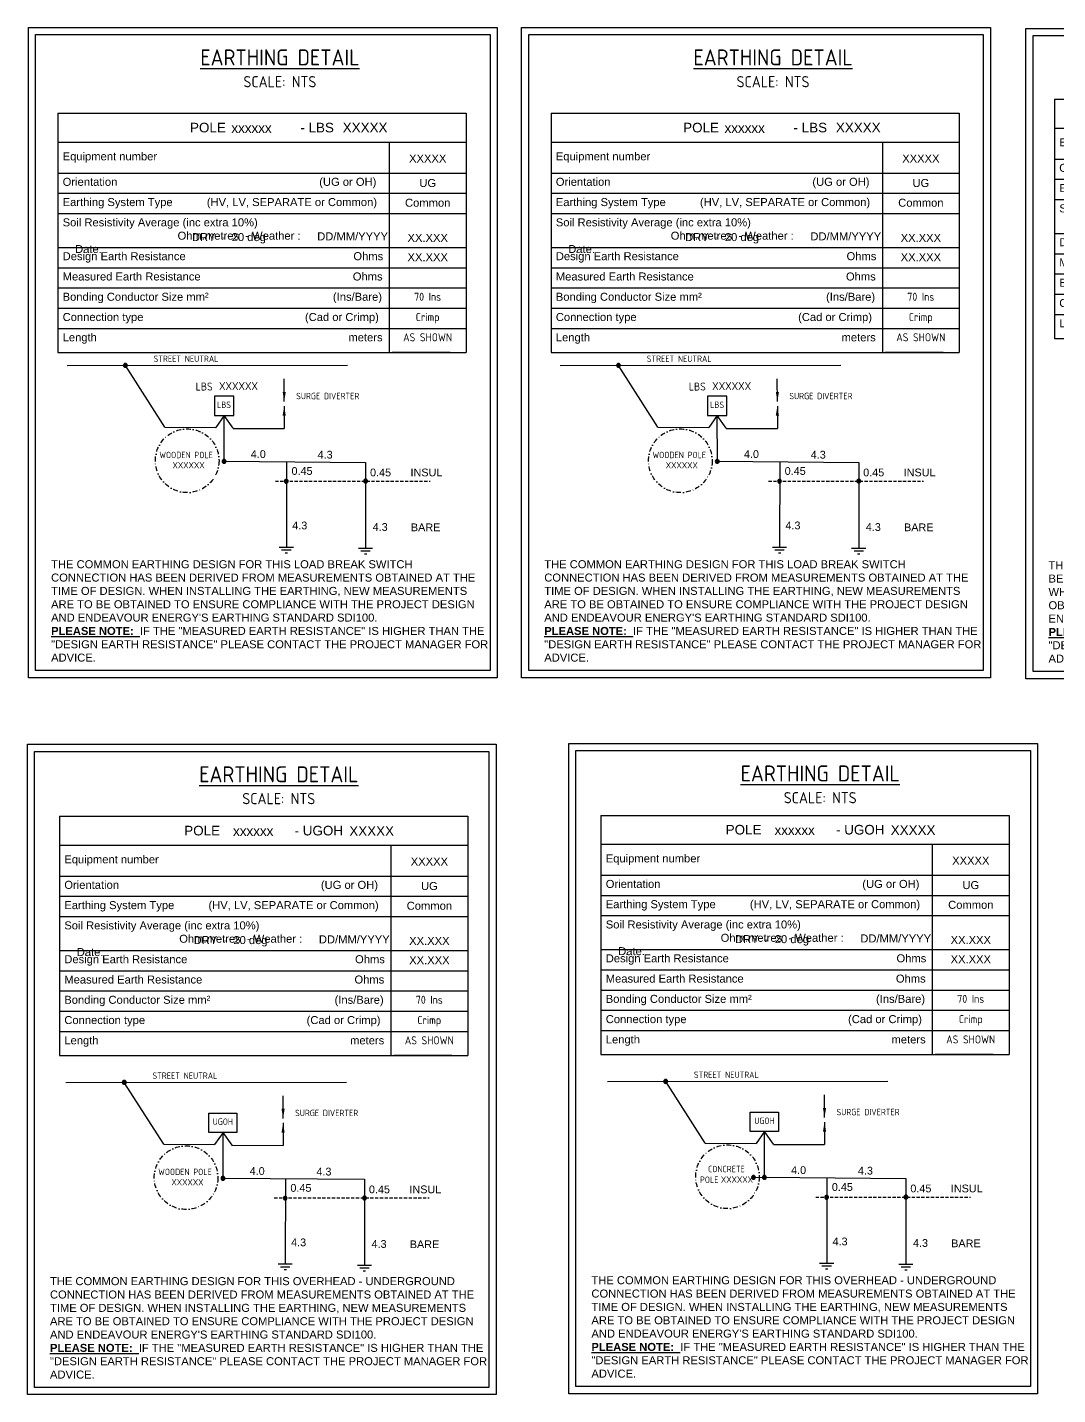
# Model space of a CAD drawing. Header units: metres. Extents: x -1981 to -1352, y -399 to 460.
# Drawn here: x -1980.4 to -1658.6, y -398.8 to 28.3 of the extents above; entities that cross this region are included whole.
import ezdxf
from ezdxf.enums import TextEntityAlignment as Align

# ---------------------------------------------------------------- set-up
doc = ezdxf.new("R2010")
doc.units = ezdxf.units.M
doc.linetypes.add('DASHDOT2', pattern=[0.5, 0.25, -0.125, 0, -0.125])
doc.linetypes.add('DASHED', pattern=[0.75, 0.5, -0.25])
doc.layers.get('0').update_dxf_attribs({"color": 6})
doc.layers.add('Earthing_SP_Misc', color=7, linetype='Continuous')
doc.layers.add('Notes', color=7, linetype='Continuous')
doc.styles.add('ARIAL', font='arial.ttf', dxfattribs={"height": 2})
doc.styles.add('iecISOCP', font='isocp.shx')
doc.styles.add('POLE_LABEL', font='arial.ttf', dxfattribs={"height": 2.5})
doc.styles.add('RoadName', font='arial.ttf', dxfattribs={"height": 2.5})
doc.styles.get("Standard").update_dxf_attribs({"font": 'arial.ttf'})
doc.dimstyles.new('GISCAD Dim Style', dxfattribs={"dimtxt": 2.5, "dimasz": 3, "dimexe": 1.25, "dimexo": 0.625, "dimtad": 1, "dimtoh": 1, "dimdec": 1, "dimtxsty": 'ARIAL', "dimcen": 2.5, "dimadec": 0, "dimazin": 0, "dimtfac": 1, "dimtdec": 1, "dimtmove": 0, "dimatfit": 3, "dimfxl": 1.25, "dimarcsym": 0})

# ---------------------------------------------------------------- blocks, each defined once
blk = doc.blocks.new('POLE_EXT')
blk.add_hatch(color=256).paths.add_polyline_path([(-1, 0, 1), (1, 0, 1)])
blk.add_lwpolyline([(-1, 0, 1), (1, 0, 1)], format="xyb", close=True)
for tag, height, flags, p in [('pNumber', 2.5, 8, (-17.84, 2.07)), ('OWNED_BY', 0.2, 9, (1.35, -0.4)), ('SPECIAL_USE', 0.2, 9, (1.35, -0.8)), ('STATE', 0.2, 9, (1.35, -1)), ('cLV', 0.2, 9, (1.35, -1.4)), ('hDepth', 0.2, 9, (1.35, -1.6)), ('hDia', 0.2, 9, (1.35, -1.8)), ('cHV', 0.2, 9, (1.35, -2)), ('cLinedev', 0.2, 9, (1.35, -3.4)), ('pExisting', 0.2, 9, (1.35, -3.8)), ('pFooting', 0.2, 9, (1.35, -4.4)), ('pNew', 0.2, 9, (1.35, -4.6)), ('pRelocate', 0.2, 9, (1.35, -5)), ('pRemove', 0.2, 9, (1.35, -5.2)), ('pReplace', 0.2, 9, (1.35, -5.4)), ('pStay', 0.2, 9, (1.35, -5.6)), ('pType', 0.2, 9, (1.35, -5.8)), ('cspan', 0.2, 9, (1.35, -6)), ('STREETNAME', 0.2, 9, (1.35, -6.2)), ('SUBURB', 0.2, 9, (1.35, -6.4)), ('OPERATED_BY', 0.2, 9, (1.36, -7.01)), ('PARENT', 0.2, 9, (1.35, -0.6)), ('USAGE', 0.2, 9, (1.35, -1.2)), ('LBRACKET', 0.2, 9, (1.35, -2.2)), ('LExisting', 0.2, 9, (1.35, -2.4)), ('LANTNUMBER', 0.2, 9, (1.35, -2.6)), ('LOther', 0.2, 9, (1.35, -2.8)), ('LRemove', 0.2, 9, (1.35, -3)), ('LEGEND', 0.2, 9, (1.35, -3.2)), ('LOCATION', 0.2, 9, (1.35, -3.6)), ('PFNUMBER', 0.2, 9, (1.35, -4)), ('NEWPFNUMBER', 0.2, 9, (1.35, -4.2)), ('NOTES', 0.2, 9, (1.35, -6.6)), ('MAINTAINED_BY', 0.2, 9, (1.36, -6.81))]:
    blk.add_attdef(tag, text='', height=height, dxfattribs=dict(flags=flags)).set_placement(p, align=Align.MIDDLE_LEFT)
at = {"style": 'POLE_LABEL', "flags": 9}
for tag, p in [('STRUCTURE_PLANT_NUMBER', (1.35, 0.03)), ('STREET_CODE', (1.35, -0.2))]:
    blk.add_attdef(tag, text='', height=0.2, dxfattribs=at).set_placement(p, align=Align.MIDDLE_LEFT)
at = {"flags": 1}
blk.add_attdef('Z', (1.35, -7.33), '', height=0.2, dxfattribs=at)
blk = doc.blocks.new('*T111')
at = {"layer": 'Earthing_SP_Misc', "color": 0, "linetype": 'ByBlock', "lineweight": -2, "transparency": 16777216}
for p, q in [((0, 0), (127.52, 0)), ((0, 0), (0, -74.74)), ((127.52, 0), (127.52, -74.74)), ((0, -9), (127.52, -9)), ((103.51, -9), (103.51, -74.74)), ((0, -18.67), (127.52, -18.67)), ((0, -25), (127.52, -25)), ((0, -31.33), (127.52, -31.33)), ((0, -41.9), (127.52, -41.9)), ((0, -48.24), (127.52, -48.24)), ((0, -54.57), (127.52, -54.57)), ((0, -60.9), (127.52, -60.9)), ((0, -67.24), (127.52, -67.24)), ((0, -74.74), (127.52, -74.74))]:
    blk.add_line(p, q, dxfattribs=at)
at = {"layer": 'Earthing_SP_Misc', "color": 0, "transparency": 16777216}
for s, insert, char_height, width, attachment_point in [('{\\f@Arial Unicode MS|b0|i0|c0|p34;POLE                    - LBS }', (63.76, -4.5), 3, 124.5164, 5), ('{\\f@Arial Unicode MS|b0|i0|c0|p34;Equipment number}', (1.5, -13.83), 2.5, 100.5094, 4), ('{\\f@Arial Unicode MS|b0|i0|c0|p34;Orientation                                                                 (UG or OH)}', (1.5, -20.17), 2.5, 100.5094, 1), ('{\\f@Arial Unicode MS|b0|i0|c0|p34;Earthing System Type           (HV, LV, SEPARATE or Common)}', (1.5, -26.5), 2.5, 100.5094, 1), ('{\\f@Arial Unicode MS|b0|i0|c0|p34;Soil Resistivity Average (inc extra 10%)                                                                               Ohm.metres  - Weather :                                Date:     }', (1.5, -32.83), 2.5, 100.5094, 1), ('{\\f@Arial Unicode MS|b0|i0|c0|p34;Design Earth Resistance                                                      Ohms}', (1.5, -43.4), 2.5, 100.5094, 1), ('{\\f@Arial Unicode MS|b0|i0|c0|p34;Measured Earth Resistance                                                 Ohms}', (1.5, -49.74), 2.5, 100.5094, 1), ('{\\f@Arial Unicode MS|b0|i0|c0|p34;Bonding Conductor Size mm\\f@Arial Unicode MS|b0|i0|c238|p34;²                                        \\f@Arial Unicode MS|b0|i0|c0|p34;(Ins/Bare)}', (1.5, -56.07), 2.5, 100.5094, 1), ('{\\f@Arial Unicode MS|b0|i0|c0|p34;Connection type                                                    (Cad or Crimp)}', (1.5, -62.4), 2.5, 100.5094, 1), ('{\\f@Arial Unicode MS|b0|i0|c0|p34;Length                                                                                 meters}', (1.5, -68.74), 2.5, 100.5094, 1)]:
    blk.add_mtext(s, dxfattribs=dict(at, insert=insert, char_height=char_height, width=width, attachment_point=attachment_point))
at = {"layer": 'Earthing_SP_Misc', "color": 0, "transparency": 16777216, "char_height": 2.5, "width": 21.007, "attachment_point": 2, "style": 'iecISOCP'}
for s, insert in [('70 Ins', (115.51, -56.07)), ('Crimp', (115.51, -62.4)), ('AS SHOWN', (115.51, -68.74))]:
    blk.add_mtext(s, dxfattribs=dict(at, insert=insert))
blk = doc.blocks.new('*T115')
at = {"layer": 'Earthing_SP_Misc', "color": 0, "linetype": 'ByBlock', "lineweight": -2, "transparency": 16777216}
for p, q in [((0, 0), (127.52, 0)), ((0, 0), (0, -74.74)), ((127.52, 0), (127.52, -74.74)), ((0, -9), (127.52, -9)), ((103.51, -9), (103.51, -74.74)), ((0, -18.67), (127.52, -18.67)), ((0, -25), (127.52, -25)), ((0, -31.33), (127.52, -31.33)), ((0, -41.9), (127.52, -41.9)), ((0, -48.24), (127.52, -48.24)), ((0, -54.57), (127.52, -54.57)), ((0, -60.9), (127.52, -60.9)), ((0, -67.24), (127.52, -67.24)), ((0, -74.74), (127.52, -74.74))]:
    blk.add_line(p, q, dxfattribs=at)
at = {"layer": 'Earthing_SP_Misc', "color": 0, "transparency": 16777216}
for s, insert, char_height, width, attachment_point in [('{\\f@Arial Unicode MS|b0|i0|c0|p34;POLE                    - LBS }', (63.76, -4.5), 3, 124.5164, 5), ('{\\f@Arial Unicode MS|b0|i0|c0|p34;Equipment number}', (1.5, -13.83), 2.5, 100.5094, 4), ('{\\f@Arial Unicode MS|b0|i0|c0|p34;Orientation                                                                 (UG or OH)}', (1.5, -20.17), 2.5, 100.5094, 1), ('{\\f@Arial Unicode MS|b0|i0|c0|p34;Earthing System Type           (HV, LV, SEPARATE or Common)}', (1.5, -26.5), 2.5, 100.5094, 1), ('{\\f@Arial Unicode MS|b0|i0|c0|p34;Soil Resistivity Average (inc extra 10%)                                                                               Ohm.metres  - Weather :                                Date:     }', (1.5, -32.83), 2.5, 100.5094, 1), ('{\\f@Arial Unicode MS|b0|i0|c0|p34;Design Earth Resistance                                                      Ohms}', (1.5, -43.4), 2.5, 100.5094, 1), ('{\\f@Arial Unicode MS|b0|i0|c0|p34;Measured Earth Resistance                                                 Ohms}', (1.5, -49.74), 2.5, 100.5094, 1), ('{\\f@Arial Unicode MS|b0|i0|c0|p34;Bonding Conductor Size mm\\f@Arial Unicode MS|b0|i0|c238|p34;²                                        \\f@Arial Unicode MS|b0|i0|c0|p34;(Ins/Bare)}', (1.5, -56.07), 2.5, 100.5094, 1), ('{\\f@Arial Unicode MS|b0|i0|c0|p34;Connection type                                                    (Cad or Crimp)}', (1.5, -62.4), 2.5, 100.5094, 1), ('{\\f@Arial Unicode MS|b0|i0|c0|p34;Length                                                                                 meters}', (1.5, -68.74), 2.5, 100.5094, 1)]:
    blk.add_mtext(s, dxfattribs=dict(at, insert=insert, char_height=char_height, width=width, attachment_point=attachment_point))
at = {"layer": 'Earthing_SP_Misc', "color": 0, "transparency": 16777216, "char_height": 2.5, "width": 21.007, "attachment_point": 2, "style": 'iecISOCP'}
for s, insert in [('70 Ins', (115.51, -56.07)), ('Crimp', (115.51, -62.4)), ('AS SHOWN', (115.51, -68.74))]:
    blk.add_mtext(s, dxfattribs=dict(at, insert=insert))
blk = doc.blocks.new('*T119')
at = {"layer": 'Earthing_SP_Misc', "color": 0, "linetype": 'ByBlock', "lineweight": -2, "transparency": 16777216}
for p, q in [((0, 0), (127.52, 0)), ((0, 0), (0, -74.74)), ((127.52, 0), (127.52, -74.74)), ((0, -9), (127.52, -9)), ((103.51, -9), (103.51, -74.74)), ((0, -18.67), (127.52, -18.67)), ((0, -25), (127.52, -25)), ((0, -31.33), (127.52, -31.33)), ((0, -41.9), (127.52, -41.9)), ((0, -48.24), (127.52, -48.24)), ((0, -54.57), (127.52, -54.57)), ((0, -60.9), (127.52, -60.9)), ((0, -67.24), (127.52, -67.24)), ((0, -74.74), (127.52, -74.74))]:
    blk.add_line(p, q, dxfattribs=at)
at = {"layer": 'Earthing_SP_Misc', "color": 0, "transparency": 16777216}
for s, insert, char_height, width, attachment_point in [('{\\f@Arial Unicode MS|b0|i0|c0|p34;POLE                    - UGOH }', (63.76, -4.5), 3, 124.5164, 5), ('{\\f@Arial Unicode MS|b0|i0|c0|p34;Equipment number}', (1.5, -13.83), 2.5, 100.5094, 4), ('{\\f@Arial Unicode MS|b0|i0|c0|p34;Orientation                                                                 (UG or OH)}', (1.5, -20.17), 2.5, 100.5094, 1), ('{\\f@Arial Unicode MS|b0|i0|c0|p34;Earthing System Type           (HV, LV, SEPARATE or Common)}', (1.5, -26.5), 2.5, 100.5094, 1), ('{\\f@Arial Unicode MS|b0|i0|c0|p34;Soil Resistivity Average (inc extra 10%)                                                                               Ohm.metres  - Weather :                                Date:     }', (1.5, -32.83), 2.5, 100.5094, 1), ('{\\f@Arial Unicode MS|b0|i0|c0|p34;Design Earth Resistance                                                      Ohms}', (1.5, -43.4), 2.5, 100.5094, 1), ('{\\f@Arial Unicode MS|b0|i0|c0|p34;Measured Earth Resistance                                                 Ohms}', (1.5, -49.74), 2.5, 100.5094, 1), ('{\\f@Arial Unicode MS|b0|i0|c0|p34;Bonding Conductor Size mm\\f@Arial Unicode MS|b0|i0|c238|p34;²                                        \\f@Arial Unicode MS|b0|i0|c0|p34;(Ins/Bare)}', (1.5, -56.07), 2.5, 100.5094, 1), ('{\\f@Arial Unicode MS|b0|i0|c0|p34;Connection type                                                    (Cad or Crimp)}', (1.5, -62.4), 2.5, 100.5094, 1), ('{\\f@Arial Unicode MS|b0|i0|c0|p34;Length                                                                                 meters}', (1.5, -68.74), 2.5, 100.5094, 1)]:
    blk.add_mtext(s, dxfattribs=dict(at, insert=insert, char_height=char_height, width=width, attachment_point=attachment_point))
at = {"layer": 'Earthing_SP_Misc', "color": 0, "transparency": 16777216, "char_height": 2.5, "width": 21.007, "attachment_point": 2, "style": 'iecISOCP'}
for s, insert in [('70 Ins', (115.51, -56.07)), ('Crimp', (115.51, -62.4)), ('AS SHOWN', (115.51, -68.74))]:
    blk.add_mtext(s, dxfattribs=dict(at, insert=insert))
blk = doc.blocks.new('*T123')
at = {"layer": 'Earthing_SP_Misc', "color": 0, "linetype": 'ByBlock', "lineweight": -2, "transparency": 16777216}
for p, q in [((0, 0), (127.52, 0)), ((0, 0), (0, -74.74)), ((127.52, 0), (127.52, -74.74)), ((0, -9), (127.52, -9)), ((103.51, -9), (103.51, -74.74)), ((0, -18.67), (127.52, -18.67)), ((0, -25), (127.52, -25)), ((0, -31.33), (127.52, -31.33)), ((0, -41.9), (127.52, -41.9)), ((0, -48.24), (127.52, -48.24)), ((0, -54.57), (127.52, -54.57)), ((0, -60.9), (127.52, -60.9)), ((0, -67.24), (127.52, -67.24)), ((0, -74.74), (127.52, -74.74))]:
    blk.add_line(p, q, dxfattribs=at)
at = {"layer": 'Earthing_SP_Misc', "color": 0, "transparency": 16777216}
for s, insert, char_height, width, attachment_point in [('{\\f@Arial Unicode MS|b0|i0|c0|p34;POLE                    - UGOH }', (63.76, -4.5), 3, 124.5164, 5), ('{\\f@Arial Unicode MS|b0|i0|c0|p34;Equipment number}', (1.5, -13.83), 2.5, 100.5094, 4), ('{\\f@Arial Unicode MS|b0|i0|c0|p34;Orientation                                                                 (UG or OH)}', (1.5, -20.17), 2.5, 100.5094, 1), ('{\\f@Arial Unicode MS|b0|i0|c0|p34;Earthing System Type           (HV, LV, SEPARATE or Common)}', (1.5, -26.5), 2.5, 100.5094, 1), ('{\\f@Arial Unicode MS|b0|i0|c0|p34;Soil Resistivity Average (inc extra 10%)                                                                               Ohm.metres  - Weather :                                Date:     }', (1.5, -32.83), 2.5, 100.5094, 1), ('{\\f@Arial Unicode MS|b0|i0|c0|p34;Design Earth Resistance                                                      Ohms}', (1.5, -43.4), 2.5, 100.5094, 1), ('{\\f@Arial Unicode MS|b0|i0|c0|p34;Measured Earth Resistance                                                 Ohms}', (1.5, -49.74), 2.5, 100.5094, 1), ('{\\f@Arial Unicode MS|b0|i0|c0|p34;Bonding Conductor Size mm\\f@Arial Unicode MS|b0|i0|c238|p34;²                                        \\f@Arial Unicode MS|b0|i0|c0|p34;(Ins/Bare)}', (1.5, -56.07), 2.5, 100.5094, 1), ('{\\f@Arial Unicode MS|b0|i0|c0|p34;Connection type                                                    (Cad or Crimp)}', (1.5, -62.4), 2.5, 100.5094, 1), ('{\\f@Arial Unicode MS|b0|i0|c0|p34;Length                                                                                 meters}', (1.5, -68.74), 2.5, 100.5094, 1)]:
    blk.add_mtext(s, dxfattribs=dict(at, insert=insert, char_height=char_height, width=width, attachment_point=attachment_point))
at = {"layer": 'Earthing_SP_Misc', "color": 0, "transparency": 16777216, "char_height": 2.5, "width": 21.007, "attachment_point": 2, "style": 'iecISOCP'}
for s, insert in [('70 Ins', (115.51, -56.07)), ('Crimp', (115.51, -62.4)), ('AS SHOWN', (115.51, -68.74))]:
    blk.add_mtext(s, dxfattribs=dict(at, insert=insert))
blk = doc.blocks.new('A$C7E105F4F')
at = {"layer": 'Earthing_SP_Misc'}
for p, q in [((113.57, 101.58), (131.7, 101.58)), ((131.7, 101.58), (113.57, 101.58)), ((113.57, 101.58), (131.7, 101.58)), ((131.7, 101.58), (113.57, 101.58))]:
    blk.add_line(p, q, dxfattribs=at)
for points in [[(0, 203.15), (146.43, 203.15), (146.43, 0), (0, 0)], [(2.24, 200.91), (144.19, 200.91), (144.19, 2.24), (2.24, 2.24)]]:
    blk.add_lwpolyline(points, close=True, dxfattribs=at)
blk.add_lwpolyline([(112.69, 167.32), (136.69, 167.32)], dxfattribs=at)
at = {"layer": 'Earthing_SP_Misc', "linetype": 'DASHDOT2', "ltscale": 6}
blk.add_circle((49.58, 67.79), 9.94, dxfattribs=at)
at = {"layer": 'Notes'}
for p, q in [((12.06, 97.55), (99.68, 97.59)), ((42.59, 78.25), (30.27, 97.48)), ((61.12, 81.89), (58.51, 78.13)), ((61.16, 67.46), (61.12, 81.89)), ((63.93, 77.93), (61.12, 81.89)), ((63.92, 77.88), (79.89, 77.84)), ((61.17, 67.63), (105.33, 67.27)), ((80.64, 67.45), (80.56, 40.71)), ((105.33, 67.27), (105.31, 40.39)), ((82.77, 40.71), (78.35, 40.71)), ((82.04, 39.82), (79.09, 39.82)), ((80.93, 38.94), (80.19, 38.94)), ((107.52, 40.39), (103.09, 40.39)), ((106.78, 39.51), (103.83, 39.51)), ((105.67, 38.62), (104.94, 38.62))]:
    blk.add_line(p, q, dxfattribs=at)
at = {"layer": 'Notes', "linetype": 'DASHED', "ltscale": 2}
blk.add_line((77.13, 61.43), (125.52, 61.43), dxfattribs=at)
at = {"layer": 'Notes'}
blk.add_lwpolyline([(58.1, 81.89), (64.15, 81.89), (64.15, 87.94), (58.1, 87.94)], close=True, dxfattribs=at)
blk.add_lwpolyline([(42.59, 78.25), (58.51, 78.13)], dxfattribs=at)
blk.add_blockref('*T111', (9.18, 176.32))
at = {"layer": 'Notes', "xscale": 0.6049999999813735, "yscale": 0.6049999999813735, "zscale": 0.6049999999813735}
for p in [(30.27, 97.56), (61.1, 67.58), (80.54, 61.38), (105.32, 61.43)]:
    blk.add_blockref('POLE_EXT', p, dxfattribs=at)
at = {"layer": 'Earthing_SP_Misc', "style": 'iecISOCP'}
for s, insert, char_height, width, attachment_point in [('{\\LEARTHING DETAIL}\\P{\\H0.7x;SCALE: NTS}', (78.54, 190.34), 5, 155.3148, 5), ('WOODEN POLE ', (49.26, 70.58), 2, 18.8711, 2), ('\\pt87;{\\fArial|b0|i0|c0|p34;\\H0.8333x;\\P\\ptz;THE COMMON EARTHING DESIGN FOR THIS LOAD BREAK SWITCH CONNECTION HAS BEEN DERIVED FROM MEASUREMENTS OBTAINED AT THE TIME OF DESIGN. WHEN INSTALLING THE EARTHING, NEW MEASUREMENTS ARE TO BE OBTAINED TO ENSURE COMPLIANCE WITH THE PROJECT DESIGN AND ENDEAVOUR ENERGY\'S EARTHING STANDARD SDI100.\\P\\fArial|b1|i0|c238|p34;\\LPLEASE NOTE:\\fArial|b0|i0|c238|p34;\\l  IF THE "MEASURED EARTH RESISTANCE" IS HIGHER THAN THE "DESIGN EARTH RESISTANCE" PLEASE CONTACT THE PROJECT MANAGER FOR ADVICE.}', (7.07, 40.87), 3, 136.2083, 1)]:
    blk.add_mtext(s, dxfattribs=dict(at, insert=insert, char_height=char_height, width=width, attachment_point=attachment_point))
at = {"layer": 'Earthing_SP_Misc'}
for tag, p, height in [('POLENO', (63.39, 170.2), 3), ('LBSNO', (98.17, 170.36), 3), ('WEATHER', (51.07, 136.39), 2.5), ('DATE', (90.2, 136.61), 2.5)]:
    blk.add_attdef(tag, p, '', height=height, dxfattribs=at)
for tag, p in [('EQUIPNO.', (124.72, 160.93)), ('ORIENTATION', (124.72, 153.28)), ('EARTHSYS', (124.72, 147.12)), ('SOILRESIS', (124.72, 136.15)), ('DESRES', (124.72, 130.11))]:
    blk.add_attdef(tag, text='', height=2.5, dxfattribs=at).set_placement(p, align=Align.CENTER)
at = {"layer": 'Earthing_SP_Misc', "style": 'iecISOCP'}
blk.add_attdef('WOODEN_POLE', text='', height=2, dxfattribs=at).set_placement((50.02, 67.38), align=Align.TOP_CENTER)
at = {"layer": 'Notes', "style": 'RoadName'}
for s, p in [('4.0', (69.44, 68.64)), ('4.3', (90.31, 68.46)), ('0.45', (82.17, 63.37)), ('0.45 ', (106.7, 62.91)), ('INSUL ', (119.34, 62.91)), ('4.3', (82.4, 46.36)), ('4.3', (107.51, 45.86)), ('BARE ', (119.46, 45.76))]:
    blk.add_text(s, height=2.42, dxfattribs=at).set_placement(p)
at = {"layer": 'Notes', "style": 'iecISOCP'}
for s, insert, char_height, width, attachment_point in [('STREET NEUTRAL', (49.22, 100.64), 2, 29.3984, 2), ('LBS ', (52.23, 92.2), 2.5, 18.8711, 1), ('LBS ', (61.07, 86.27), 2, 18.8711, 2), ('SURGE DIVERTER', (93.49, 88.99), 2, 18.8711, 2)]:
    blk.add_mtext(s, dxfattribs=dict(at, insert=insert, char_height=char_height, width=width, attachment_point=attachment_point))
blk.add_attdef('LBS', (59.52, 89.86), '', height=2.5, dxfattribs=at)
at = {"layer": 'Notes'}
for points in [[(79.9, 86.29), (79.87, 93.32)], [(79.89, 84.86), (79.89, 77.84)]]:
    blk.add_leader(points, dimstyle='GISCAD Dim Style', override={"dimgap": -0.625, "dimtad": 0}, dxfattribs=at)
blk = doc.blocks.new('A$C4A851B73')
at = {"layer": 'Earthing_SP_Misc'}
for p, q in [((113.32, 106.27), (131.45, 106.27)), ((131.45, 106.27), (113.32, 106.27)), ((113.32, 106.27), (131.45, 106.27)), ((131.45, 106.27), (113.32, 106.27))]:
    blk.add_line(p, q, dxfattribs=at)
for points in [[(0, 203.15), (146.43, 203.15), (146.43, 0), (0, 0)], [(2.24, 200.91), (144.19, 200.91), (144.19, 2.24), (2.24, 2.24)]]:
    blk.add_lwpolyline(points, close=True, dxfattribs=at)
blk.add_lwpolyline([(112.44, 172), (136.44, 172)], dxfattribs=at)
at = {"layer": 'Earthing_SP_Misc', "linetype": 'DASHDOT2', "ltscale": 6}
blk.add_circle((49.58, 67.79), 9.94, dxfattribs=at)
at = {"layer": 'Notes'}
for p, q in [((12.06, 97.55), (99.68, 97.59)), ((61.16, 67.46), (61.12, 81.89)), ((63.93, 77.93), (61.12, 81.89)), ((63.92, 77.88), (79.89, 77.84)), ((61.17, 67.63), (105.33, 67.27)), ((80.64, 67.45), (80.56, 40.71)), ((105.33, 67.27), (105.31, 40.39)), ((82.77, 40.71), (78.35, 40.71)), ((82.04, 39.82), (79.09, 39.82)), ((80.93, 38.94), (80.19, 38.94)), ((107.52, 40.39), (103.09, 40.39)), ((106.78, 39.51), (103.83, 39.51)), ((105.67, 38.62), (104.94, 38.62))]:
    blk.add_line(p, q, dxfattribs=at)
at = {"layer": 'Notes', "linetype": 'DASHED', "ltscale": 2}
blk.add_line((77.13, 61.43), (125.52, 61.43), dxfattribs=at)
at = {"layer": 'Notes'}
blk.add_lwpolyline([(58.1, 81.89), (64.15, 81.89), (64.15, 87.94), (58.1, 87.94)], close=True, dxfattribs=at)
blk.add_blockref('*T115', (8.93, 181))
at = {"layer": 'Notes', "xscale": 0.6049999999813735, "yscale": 0.6049999999813735, "zscale": 0.6049999999813735}
for p in [(61.1, 67.58), (80.54, 61.38), (105.32, 61.43)]:
    blk.add_blockref('POLE_EXT', p, dxfattribs=at)
at = {"layer": 'Earthing_SP_Misc', "style": 'iecISOCP'}
for s, insert, char_height, width, attachment_point in [('{\\LEARTHING DETAIL}\\P{\\H0.7x;SCALE: NTS}', (78.54, 190.34), 5, 155.3148, 5), ('WOODEN POLE ', (49.26, 70.58), 2, 18.8711, 2), ('\\pt87;{\\fArial|b0|i0|c0|p34;\\H0.8333x;\\P\\ptz;THE HV EARTHING DESIGN FOR THIS LOAD BREAK SWITCH CONNECTION HAS BEEN DERIVED FROM MEASUREMENTS OBTAINED AT THE TIME OF DESIGN. WHEN INSTALLING THE EARTHING, NEW MEASUREMENTS ARE TO BE OBTAINED TO ENSURE COMPLIANCE WITH THE PROJECT DESIGN AND ENDEAVOUR ENERGY\'S EARTHING STANDARD SDI100.\\P\\fArial|b1|i0|c238|p34;\\LPLEASE NOTE:\\fArial|b0|i0|c238|p34;\\l  IF THE "MEASURED EARTH RESISTANCE" IS HIGHER THAN THE "DESIGN EARTH RESISTANCE" PLEASE CONTACT THE PROJECT MANAGER FOR ADVICE.}', (7.07, 40.87), 3, 136.2083, 1)]:
    blk.add_mtext(s, dxfattribs=dict(at, insert=insert, char_height=char_height, width=width, attachment_point=attachment_point))
at = {"layer": 'Earthing_SP_Misc'}
for tag, p, height in [('POLENO', (63.14, 174.88), 3), ('EQUIPNO.', (97.92, 175.05), 3), ('WEATHER', (50.82, 141.08), 2.5), ('DATE', (89.94, 141.3), 2.5)]:
    blk.add_attdef(tag, p, '', height=height, dxfattribs=at)
for tag, p in [('EQUIPNO.', (124.47, 165.61)), ('ORIENTATION', (124.47, 157.97)), ('EARTHSYS', (124.47, 151.81)), ('SOILRESIS', (124.47, 140.84)), ('DESRES', (124.47, 134.8))]:
    blk.add_attdef(tag, text='', height=2.5, dxfattribs=at).set_placement(p, align=Align.CENTER)
at = {"layer": 'Earthing_SP_Misc', "style": 'iecISOCP'}
blk.add_attdef('WOODEN_POLE', text='', height=2, dxfattribs=at).set_placement((50.02, 67.38), align=Align.TOP_CENTER)
at = {"layer": 'Notes', "style": 'RoadName'}
for s, p in [('4.0', (69.44, 68.64)), ('4.3', (90.31, 68.46)), ('0.45', (82.17, 63.37)), ('0.45 ', (106.7, 62.91)), ('INSUL ', (119.34, 62.91)), ('BARE ', (119.46, 57.51)), ('4.3', (82.4, 46.36)), ('4.3', (107.51, 45.86))]:
    blk.add_text(s, height=2.42, dxfattribs=at).set_placement(p)
at = {"layer": 'Notes', "style": 'iecISOCP'}
for s, insert, char_height, width, attachment_point in [('STREET NEUTRAL', (49.22, 100.64), 2, 29.3984, 2), ('LBS ', (52.23, 92.2), 2.5, 18.8711, 1), ('LBS ', (61.07, 86.27), 2, 18.8711, 2), ('SURGE DIVERTER', (93.49, 88.99), 2, 18.8711, 2)]:
    blk.add_mtext(s, dxfattribs=dict(at, insert=insert, char_height=char_height, width=width, attachment_point=attachment_point))
blk.add_attdef('LBS', (59.52, 89.86), '', height=2.5, dxfattribs=at)
at = {"layer": 'Notes'}
for points in [[(79.9, 86.29), (79.87, 93.32)], [(79.89, 84.86), (79.89, 77.84)]]:
    blk.add_leader(points, dimstyle='GISCAD Dim Style', override={"dimgap": -0.625, "dimtad": 0}, dxfattribs=at)
blk = doc.blocks.new('A$C2DFF4426')
at = {"layer": 'Earthing_SP_Misc'}
for p, q in [((114.44, 105.93), (132.58, 105.93)), ((132.58, 105.93), (114.44, 105.93)), ((114.44, 105.93), (132.58, 105.93)), ((132.58, 105.93), (114.44, 105.93))]:
    blk.add_line(p, q, dxfattribs=at)
for points in [[(0, 203.15), (146.43, 203.15), (146.43, 0), (0, 0)], [(2.24, 200.91), (144.19, 200.91), (144.19, 2.24), (2.24, 2.24)]]:
    blk.add_lwpolyline(points, close=True, dxfattribs=at)
blk.add_lwpolyline([(113.56, 171.66), (137.57, 171.66)], dxfattribs=at)
at = {"layer": 'Earthing_SP_Misc', "linetype": 'DASHDOT2', "ltscale": 6}
blk.add_circle((49.58, 67.79), 9.94, dxfattribs=at)
at = {"layer": 'Notes'}
for p, q in [((12.06, 97.55), (99.68, 97.59)), ((42.59, 78.25), (30.27, 97.48)), ((61.12, 81.89), (58.51, 78.13)), ((61.16, 67.46), (61.12, 81.89)), ((63.93, 77.93), (61.12, 81.89)), ((63.92, 77.88), (79.89, 77.84)), ((61.17, 67.63), (105.33, 67.27)), ((80.64, 67.45), (80.56, 40.71)), ((105.33, 67.27), (105.31, 40.39)), ((82.77, 40.71), (78.35, 40.71)), ((82.04, 39.82), (79.09, 39.82)), ((80.93, 38.94), (80.19, 38.94)), ((107.52, 40.39), (103.09, 40.39)), ((106.78, 39.51), (103.83, 39.51)), ((105.67, 38.62), (104.94, 38.62))]:
    blk.add_line(p, q, dxfattribs=at)
at = {"layer": 'Notes', "linetype": 'DASHED', "ltscale": 2}
blk.add_line((77.13, 61.43), (125.52, 61.43), dxfattribs=at)
at = {"layer": 'Notes'}
blk.add_lwpolyline([(56.65, 87.94), (65.49, 87.94), (65.49, 81.89), (56.65, 81.89)], close=True, dxfattribs=at)
blk.add_lwpolyline([(42.59, 78.25), (58.51, 78.13)], dxfattribs=at)
blk.add_blockref('*T119', (10.05, 180.66))
at = {"layer": 'Notes', "xscale": 0.6049999999813735, "yscale": 0.6049999999813735, "zscale": 0.6049999999813735}
for p in [(30.27, 97.56), (61.1, 67.58), (80.54, 61.38), (105.32, 61.43)]:
    blk.add_blockref('POLE_EXT', p, dxfattribs=at)
at = {"layer": 'Earthing_SP_Misc', "style": 'iecISOCP'}
for s, insert, char_height, width, attachment_point in [('{\\LEARTHING DETAIL}\\P{\\H0.7x;SCALE: NTS}', (78.54, 190.34), 5, 155.3148, 5), ('WOODEN POLE ', (49.26, 70.58), 2, 18.8711, 2), ('\\pt87;{\\fArial|b0|i0|c0|p34;\\H0.8333x;\\P\\ptz;THE COMMON EARTHING DESIGN FOR THIS OVERHEAD - UNDERGROUND CONNECTION HAS BEEN DERIVED FROM MEASUREMENTS OBTAINED AT THE TIME OF DESIGN. WHEN INSTALLING THE EARTHING, NEW MEASUREMENTS ARE TO BE OBTAINED TO ENSURE COMPLIANCE WITH THE PROJECT DESIGN AND ENDEAVOUR ENERGY\'S EARTHING STANDARD SDI100.\\P\\fArial|b1|i0|c238|p34;\\LPLEASE NOTE:\\fArial|b0|i0|c238|p34;\\l  IF THE "MEASURED EARTH RESISTANCE" IS HIGHER THAN THE "DESIGN EARTH RESISTANCE" PLEASE CONTACT THE PROJECT MANAGER FOR ADVICE.}', (7.07, 40.87), 3, 136.2083, 1)]:
    blk.add_mtext(s, dxfattribs=dict(at, insert=insert, char_height=char_height, width=width, attachment_point=attachment_point))
at = {"layer": 'Earthing_SP_Misc'}
for tag, p, height in [('POLENO', (64.27, 174.55), 3), ('UGOHNO', (100.57, 174.56), 3), ('WEATHER', (51.94, 140.74), 2.5), ('DATE', (91.07, 140.96), 2.5)]:
    blk.add_attdef(tag, p, '', height=height, dxfattribs=at)
for tag, p in [('EQUIPNO.', (125.59, 165.28)), ('ORIENTATION', (125.59, 157.63)), ('EARTHSYS', (125.59, 151.47)), ('SOILRESIS', (125.59, 140.5)), ('DESRES', (125.59, 134.46))]:
    blk.add_attdef(tag, text='', height=2.5, dxfattribs=at).set_placement(p, align=Align.CENTER)
at = {"layer": 'Earthing_SP_Misc', "style": 'iecISOCP'}
blk.add_attdef('WOODEN_POLE', text='', height=2, dxfattribs=at).set_placement((50.02, 67.38), align=Align.TOP_CENTER)
at = {"layer": 'Notes', "style": 'RoadName'}
for s, p in [('4.0', (69.44, 68.64)), ('4.3', (90.31, 68.46)), ('0.45', (82.17, 63.37)), ('0.45 ', (106.7, 62.91)), ('INSUL ', (119.34, 62.91)), ('4.3', (82.4, 46.36)), ('4.3', (107.51, 45.86)), ('BARE ', (119.46, 45.76))]:
    blk.add_text(s, height=2.42, dxfattribs=at).set_placement(p)
at = {"layer": 'Notes', "char_height": 2, "attachment_point": 2, "style": 'iecISOCP'}
for s, insert, width in [('STREET NEUTRAL', (49.22, 100.64), 29.3984), ('UGOH ', (61.07, 86.27), 18.8711), ('SURGE DIVERTER', (93.49, 88.99), 18.8711)]:
    blk.add_mtext(s, dxfattribs=dict(at, insert=insert, width=width))
at = {"layer": 'Notes'}
for points in [[(79.9, 86.29), (79.87, 93.32)], [(79.89, 84.86), (79.89, 77.84)]]:
    blk.add_leader(points, dimstyle='GISCAD Dim Style', override={"dimgap": -0.625, "dimtad": 0}, dxfattribs=at)
blk = doc.blocks.new('A$C1B3F5DD3')
at = {"layer": 'Earthing_SP_Misc'}
for p, q in [((114.44, 105.93), (132.58, 105.93)), ((132.58, 105.93), (114.44, 105.93)), ((114.44, 105.93), (132.58, 105.93)), ((132.58, 105.93), (114.44, 105.93))]:
    blk.add_line(p, q, dxfattribs=at)
for points in [[(0, 203.15), (146.43, 203.15), (146.43, 0), (0, 0)], [(2.24, 200.91), (144.19, 200.91), (144.19, 2.24), (2.24, 2.24)]]:
    blk.add_lwpolyline(points, close=True, dxfattribs=at)
blk.add_lwpolyline([(113.56, 171.66), (137.57, 171.66)], dxfattribs=at)
at = {"layer": 'Earthing_SP_Misc', "linetype": 'DASHDOT2', "ltscale": 6}
blk.add_circle((49.58, 67.79), 9.94, dxfattribs=at)
at = {"layer": 'Notes'}
for p, q in [((12.06, 97.55), (99.68, 97.59)), ((42.59, 78.25), (30.27, 97.48)), ((61.12, 81.89), (58.51, 78.13)), ((61.16, 67.46), (61.12, 81.89)), ((63.93, 77.93), (61.12, 81.89)), ((63.92, 77.88), (79.89, 77.84)), ((61.17, 67.63), (105.33, 67.27)), ((80.64, 67.45), (80.56, 40.71)), ((105.33, 67.27), (105.31, 40.39)), ((82.77, 40.71), (78.35, 40.71)), ((82.04, 39.82), (79.09, 39.82)), ((80.93, 38.94), (80.19, 38.94)), ((107.52, 40.39), (103.09, 40.39)), ((106.78, 39.51), (103.83, 39.51)), ((105.67, 38.62), (104.94, 38.62))]:
    blk.add_line(p, q, dxfattribs=at)
at = {"layer": 'Notes', "linetype": 'DASHED', "ltscale": 2}
blk.add_line((77.13, 61.43), (125.52, 61.43), dxfattribs=at)
at = {"layer": 'Notes'}
blk.add_lwpolyline([(56.7, 87.94), (65.54, 87.94), (65.54, 81.89), (56.7, 81.89)], close=True, dxfattribs=at)
for points in [[(42.59, 78.25), (58.51, 78.13)], [(57.69, 67.58), (61.17, 67.63)]]:
    blk.add_lwpolyline(points, dxfattribs=at)
blk.add_blockref('*T123', (10.05, 180.66))
at = {"layer": 'Notes', "xscale": 0.6049999999813735, "yscale": 0.6049999999813735, "zscale": 0.6049999999813735}
for p in [(30.27, 97.56), (57.69, 67.58), (61.1, 67.58), (80.54, 61.38), (105.32, 61.43)]:
    blk.add_blockref('POLE_EXT', p, dxfattribs=at)
at = {"layer": 'Earthing_SP_Misc', "style": 'iecISOCP'}
for s, insert, char_height, width, attachment_point in [('{\\LEARTHING DETAIL}\\P{\\H0.7x;SCALE: NTS}', (78.54, 190.34), 5, 155.3148, 5), ('\\pi3.689;CONCRETE\\P\\pi0; POLE            ', (39.8, 71.19), 2, 18.8711, 1), ('\\pt87;{\\fArial|b0|i0|c0|p34;\\H0.8333x;\\P\\ptz;THE COMMON EARTHING DESIGN FOR THIS OVERHEAD - UNDERGROUND CONNECTION HAS BEEN DERIVED FROM MEASUREMENTS OBTAINED AT THE TIME OF DESIGN. WHEN INSTALLING THE EARTHING, NEW MEASUREMENTS ARE TO BE OBTAINED TO ENSURE COMPLIANCE WITH THE PROJECT DESIGN AND ENDEAVOUR ENERGY\'S EARTHING STANDARD SDI100.\\P\\fArial|b1|i0|c238|p34;\\LPLEASE NOTE:\\fArial|b0|i0|c238|p34;\\l  IF THE "MEASURED EARTH RESISTANCE" IS HIGHER THAN THE "DESIGN EARTH RESISTANCE" PLEASE CONTACT THE PROJECT MANAGER FOR ADVICE.}', (7.07, 40.87), 3, 136.2083, 1)]:
    blk.add_mtext(s, dxfattribs=dict(at, insert=insert, char_height=char_height, width=width, attachment_point=attachment_point))
at = {"layer": 'Earthing_SP_Misc'}
for tag, p, height in [('POLENO', (64.27, 174.55), 3), ('UGOHNO', (100.57, 174.56), 3), ('WEATHER', (51.94, 140.74), 2.5), ('DATE', (91.07, 140.96), 2.5)]:
    blk.add_attdef(tag, p, '', height=height, dxfattribs=at)
for tag, p in [('EQUIPNO.', (125.59, 165.28)), ('ORIENTATION', (125.59, 157.63)), ('EARTHSYS', (125.59, 151.47)), ('SOILRESIS', (125.59, 140.5)), ('DESRES', (125.59, 134.46))]:
    blk.add_attdef(tag, text='', height=2.5, dxfattribs=at).set_placement(p, align=Align.CENTER)
at = {"layer": 'Earthing_SP_Misc', "style": 'iecISOCP'}
blk.add_attdef('CONCRETE_POLE', (47.52, 65.91), '', height=2, dxfattribs=at)
at = {"layer": 'Notes', "style": 'RoadName'}
for s, p in [('4.0', (69.44, 68.64)), ('4.3', (90.31, 68.46)), ('0.45', (82.17, 63.37)), ('0.45 ', (106.7, 62.91)), ('INSUL ', (119.34, 62.91)), ('4.3', (82.4, 46.36)), ('4.3', (107.51, 45.86)), ('BARE ', (119.46, 45.76))]:
    blk.add_text(s, height=2.42, dxfattribs=at).set_placement(p)
at = {"layer": 'Notes', "char_height": 2, "attachment_point": 2, "style": 'iecISOCP'}
for s, insert, width in [('STREET NEUTRAL', (49.22, 100.64), 29.3984), ('UGOH ', (61.13, 86.27), 18.8711), ('SURGE DIVERTER', (93.49, 88.99), 18.8711)]:
    blk.add_mtext(s, dxfattribs=dict(at, insert=insert, width=width))
at = {"layer": 'Notes'}
for points in [[(79.9, 86.29), (79.87, 93.32)], [(79.89, 84.86), (79.89, 77.84)]]:
    blk.add_leader(points, dimstyle='GISCAD Dim Style', override={"dimgap": -0.625, "dimtad": 0}, dxfattribs=at)

msp = doc.modelspace()

# ---------------------------------------------------------------- block references
for name, p, values in [('A$C7E105F4F', (-1980.08, -174.82), {'WOODEN_POLE': 'XXXXXX', 'LBS': 'XXXXXX', 'EQUIPNO.': 'XXXXX', 'LBSNO': 'XXXXX', 'ORIENTATION': 'UG', 'EARTHSYS': 'Common', 'WEATHER': 'DRY  -  20 deg', 'DATE': 'DD/MM/YYYY', 'SOILRESIS': 'XX.XXX', 'DESRES': 'XX.XXX', 'POLENO': 'xxxxxx'}), ('A$C7E105F4F', (-1826.02, -174.82), {'WOODEN_POLE': 'XXXXXX', 'LBS': 'XXXXXX', 'EQUIPNO.': 'XXXXX', 'LBSNO': 'XXXXX', 'ORIENTATION': 'UG', 'EARTHSYS': 'Common', 'WEATHER': 'DRY  -  20 deg', 'DATE': 'DD/MM/YYYY', 'SOILRESIS': 'XX.XXX', 'DESRES': 'XX.XXX', 'POLENO': 'xxxxxx'}), ('A$C2DFF4426', (-1980.43, -398.76), {'WOODEN_POLE': 'XXXXXX', 'EQUIPNO.': 'XXXXX', 'UGOHNO': 'XXXXX', 'ORIENTATION': 'UG', 'EARTHSYS': 'Common', 'WEATHER': 'DRY  -  20 deg', 'DATE': 'DD/MM/YYYY', 'SOILRESIS': 'XX.XXX', 'DESRES': 'XX.XXX', 'POLENO': 'xxxxxx'}), ('A$C1B3F5DD3', (-1811.29, -398.47), {'CONCRETE_POLE': 'XXXXXX', 'EQUIPNO.': 'XXXXX', 'UGOHNO': 'XXXXX', 'ORIENTATION': 'UG', 'EARTHSYS': 'Common', 'WEATHER': 'DRY  -  20 deg', 'DATE': 'DD/MM/YYYY', 'SOILRESIS': 'XX.XXX', 'DESRES': 'XX.XXX', 'POLENO': 'xxxxxx'})]:
    msp.add_blockref(name, p).add_auto_attribs(values)
ref = msp.add_blockref('A$C4A851B73', (-1668.5, -175.13))
ref.add_attrib('WOODEN_POLE', 'XXXXXX', dxfattribs={"layer": 'Earthing_SP_Misc', "height": 2, "style": 'iecISOCP'}).set_placement((-1618.47, -107.75), align=Align.TOP_CENTER)
ref.add_attrib('LBS', 'XXXXXX', (-1608.98, -85.27), dxfattribs={"layer": 'Notes', "height": 2.5, "style": 'iecISOCP'})
ref.add_attrib('EQUIPNO.', 'XXXXX', dxfattribs={"layer": 'Earthing_SP_Misc', "height": 2.5}).set_placement((-1544.03, -9.52), align=Align.CENTER)
ref.add_attrib('EQUIPNO.', 'XXXXX', (-1570.58, -0.08), dxfattribs={"layer": 'Earthing_SP_Misc', "height": 3})
ref.add_attrib('ORIENTATION', 'UG', dxfattribs={"layer": 'Earthing_SP_Misc', "height": 2.5}).set_placement((-1544.03, -17.16), align=Align.CENTER)
ref.add_attrib('EARTHSYS', 'HV', dxfattribs={"layer": 'Earthing_SP_Misc', "height": 2.5}).set_placement((-1544.03, -23.32), align=Align.CENTER)
ref.add_attrib('WEATHER', 'DRY  -  20 deg', (-1617.68, -34.05), dxfattribs={"layer": 'Earthing_SP_Misc', "height": 2.5})
ref.add_attrib('DATE', 'DD/MM/YYYY', (-1578.55, -33.83), dxfattribs={"layer": 'Earthing_SP_Misc', "height": 2.5})
ref.add_attrib('SOILRESIS', 'XX.XXX', dxfattribs={"layer": 'Earthing_SP_Misc', "height": 2.5}).set_placement((-1544.03, -34.29), align=Align.CENTER)
ref.add_attrib('DESRES', 'XX.XXX', dxfattribs={"layer": 'Earthing_SP_Misc', "height": 2.5}).set_placement((-1544.03, -40.33), align=Align.CENTER)
ref.add_attrib('POLENO', 'xxxxxx', (-1605.36, -0.25), dxfattribs={"layer": 'Earthing_SP_Misc', "height": 3})

doc.saveas('drawing.dxf')
